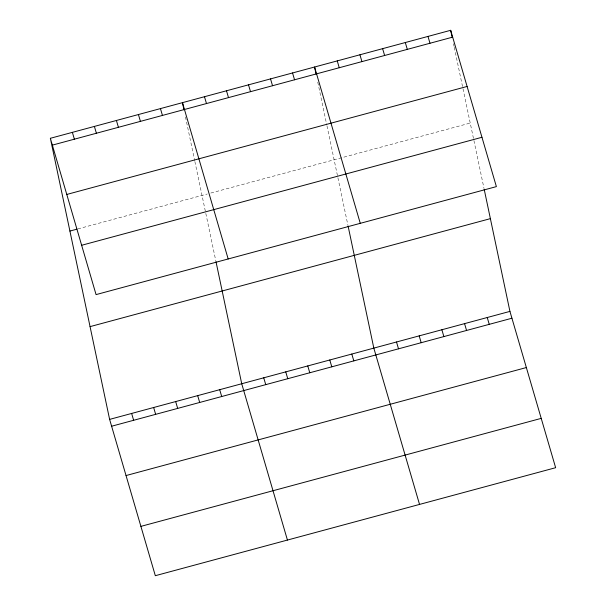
<?xml version="1.0" encoding="UTF-8"?>
<svg xmlns="http://www.w3.org/2000/svg" width="606" height="606" viewBox="0 0 606 606"><rect width="100%" height="100%" fill="white"/><g stroke="black" fill="none" stroke-linecap="round" stroke-linejoin="round"><path stroke-width="0.45" stroke-dasharray="3.03 2.27" d="M77.841 228.916L207.305 193.996M210.827 193.041L470.226 123.063M453.493 43.677L454.061 46.351M454.242 47.245L483.982 188.307M317.764 82.181L326.785 124.995M326.975 125.889L347.874 225.031M185.474 116.928L194.685 160.635M194.874 161.522L215.774 260.663"/><path stroke-width="0.91" d="M50.359 138.297L450.675 30.3L496.382 186.61L96.066 294.607L50.359 138.297L109.618 419.39L155.325 575.7L555.641 467.703L509.934 311.393L484.179 189.224M52.358 145.129L452.667 37.133M66.781 194.45L467.097 86.461M69.917 231.06L76.962 229.159M81.643 245.278L481.959 137.282M90.067 326.626L490.375 218.637M109.618 419.39L509.934 311.393M111.618 426.223L511.926 318.226M126.04 475.551L526.356 367.554M140.903 526.372L541.211 418.375M427.987 36.421L429.987 43.253M487.247 317.514L489.247 324.346M405.308 42.541L407.3 49.366M464.56 323.634L466.559 330.467M382.621 48.662L384.621 55.487M441.88 329.755L443.872 336.588M359.934 54.782L361.933 61.607M419.193 335.875L421.193 342.708M337.254 60.895L339.246 67.728M396.513 341.996L398.506 348.821M360.275 223.326L314.567 67.016L316.074 74.152M419.534 504.419L373.826 348.117L348.071 225.947M292.546 72.955L294.546 79.787M351.806 354.055L353.806 360.881M270.534 78.901L272.533 85.726M329.793 359.994L331.785 366.827M248.513 84.84L250.513 91.665M307.772 365.933L309.772 372.766M226.5 90.779L228.492 97.611M285.759 371.872L287.752 378.705M204.48 96.718L206.479 103.55M263.739 377.811L265.739 384.643M228.174 258.967L182.467 102.656L183.966 109.792M287.433 540.06L241.726 383.75L215.971 261.587M160.446 108.595L162.446 115.428M219.705 389.696L221.705 396.521M138.433 114.534L140.425 121.367M197.685 395.635L199.685 402.46M116.413 120.473L118.412 127.305M175.672 401.573L177.672 408.399M94.392 126.419L96.392 133.244M153.651 407.512L155.651 414.345M72.379 132.358L74.379 139.183M131.638 413.451L133.631 420.284M450.675 30.3L452.174 37.436"/></g></svg>
